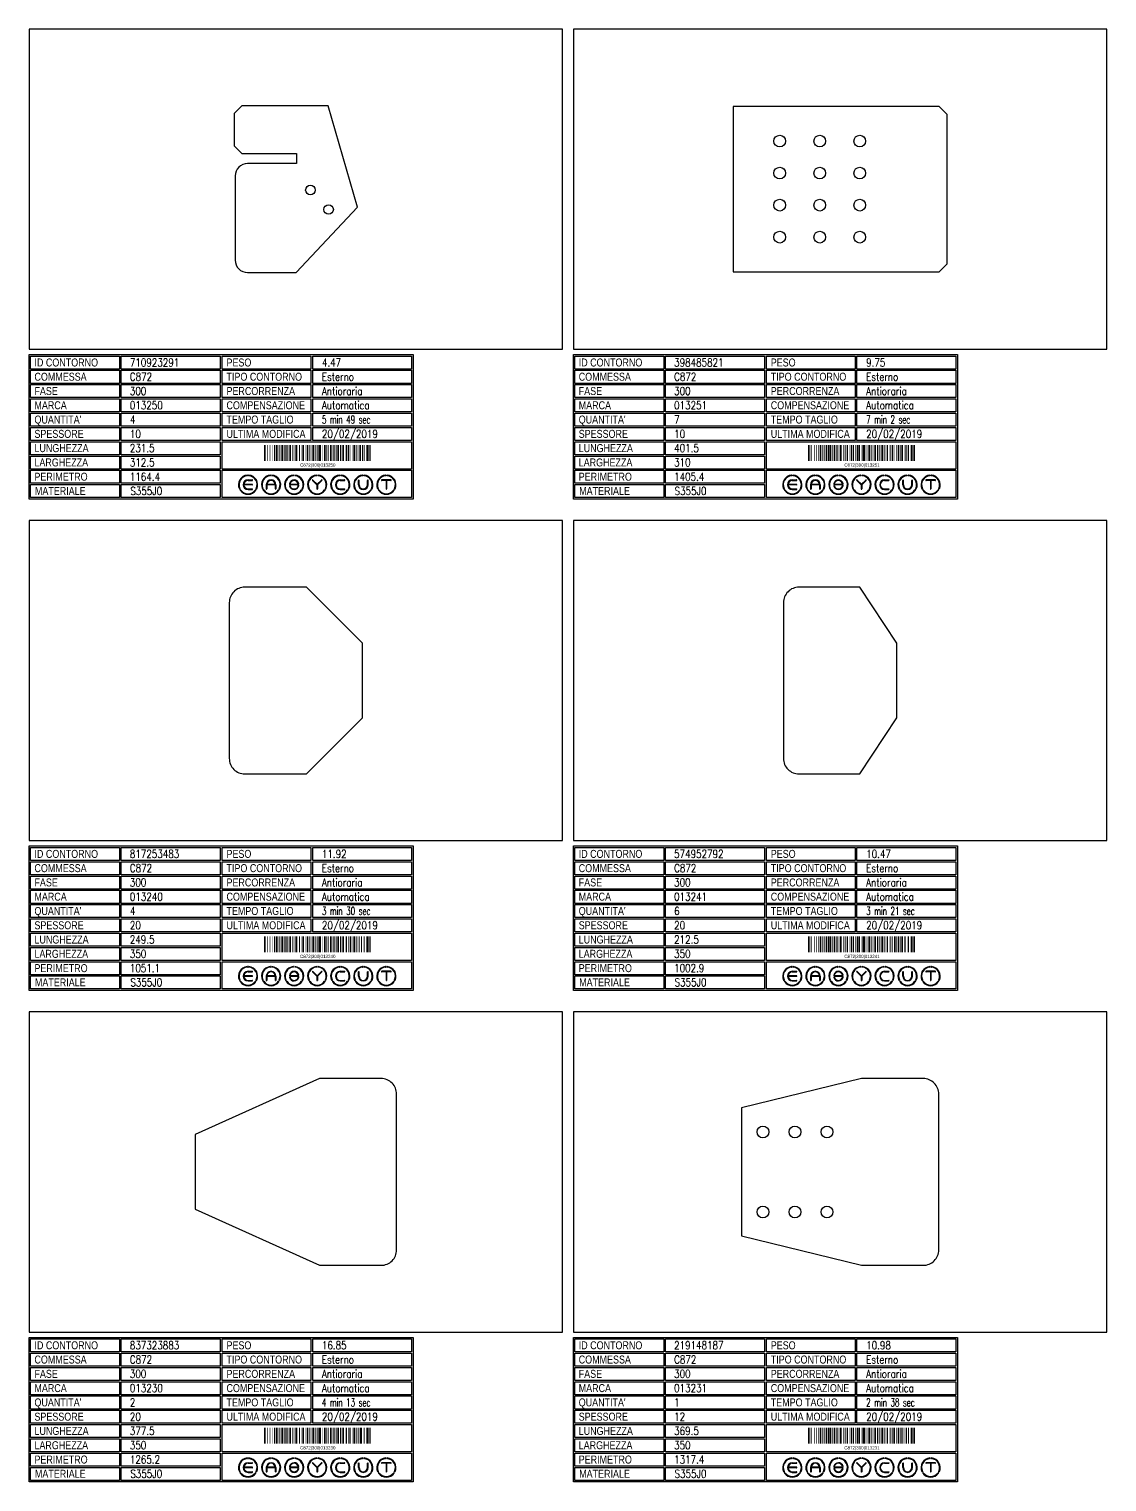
# Model space of a CAD drawing. Header units: millimetres. Extents: x 10000 to 55964, y 10000 to 31380.
# Drawn here: x 13060 to 15080, y 28657 to 31380 of the extents above; entities that cross this region are included whole.
import ezdxf
from ezdxf.enums import TextEntityAlignment as Align

# ---------------------------------------------------------------- set-up
doc = ezdxf.new("R2010")
doc.units = ezdxf.units.MM
doc.styles.add('EasyCutStyle', font='romans.shx', dxfattribs={"width": 0.8})
doc.styles.add('EasyCutStyle1', font='arial.ttf', dxfattribs={"width": 0.8})
doc.styles.get("Standard").update_dxf_attribs({"font": 'arial.ttf'})

# ---------------------------------------------------------------- blocks, each defined once
blk = doc.blocks.new('BlockShape01')
at = {"color": 253}
blk.add_lwpolyline([(0, 0), (720, 0), (720, -271), (0, -271)], close=True, dxfattribs=at)
at = {"color": 2}
for points in [[(3, -2.9), (169.3, -2.9), (169.3, -27.3), (3, -27.3)], [(3, -2.9), (169.3, -2.9), (169.3, -27.3), (3, -27.3)], [(361.9, -2.9), (528.3, -2.9), (528.3, -27.3), (361.9, -27.3)], [(3, -29.6), (169.3, -29.6), (169.3, -54), (3, -54)], [(361.9, -29.6), (528.3, -29.6), (528.3, -54), (361.9, -54)], [(3, -56.4), (169.3, -56.4), (169.3, -80.8), (3, -80.8)], [(361.9, -56.4), (528.3, -56.4), (528.3, -80.8), (361.9, -80.8)], [(3, -83.1), (169.3, -83.1), (169.3, -107.6), (3, -107.6)], [(361.9, -83.1), (528.3, -83.1), (528.3, -107.6), (361.9, -107.6)], [(3, -109.9), (169.3, -109.9), (169.3, -134.3), (3, -134.3)], [(361.9, -109.9), (528.3, -109.9), (528.3, -134.3), (361.9, -134.3)], [(3, -136.7), (169.3, -136.7), (169.3, -161.1), (3, -161.1)], [(361.9, -136.7), (528.3, -136.7), (528.3, -161.1), (361.9, -161.1)], [(3, -163.4), (169.3, -163.4), (169.3, -187.9), (3, -187.9)], [(3, -190.2), (169.3, -190.2), (169.3, -214.6), (3, -214.6)], [(3, -217), (169.3, -217), (169.3, -241.4), (3, -241.4)], [(3, -243.7), (169.3, -243.7), (169.3, -268.1), (3, -268.1)]]:
    blk.add_lwpolyline(points, close=True, dxfattribs=at)
at = {"color": 1}
for points in [[(172.7, -2.9), (358.1, -2.9), (358.1, -27.3), (172.7, -27.3)], [(531.6, -2.9), (717, -2.9), (717, -27.3), (531.6, -27.3)], [(172.7, -29.6), (358.1, -29.6), (358.1, -54), (172.7, -54)], [(531.6, -29.6), (717, -29.6), (717, -54), (531.6, -54)], [(172.7, -56.4), (358.1, -56.4), (358.1, -80.8), (172.7, -80.8)], [(531.6, -56.4), (717, -56.4), (717, -80.8), (531.6, -80.8)], [(172.7, -83.1), (358.1, -83.1), (358.1, -107.6), (172.7, -107.6)], [(531.6, -83.1), (717, -83.1), (717, -107.6), (531.6, -107.6)], [(172.7, -109.9), (358.1, -109.9), (358.1, -134.3), (172.7, -134.3)], [(531.6, -109.9), (717, -109.9), (717, -134.3), (531.6, -134.3)], [(172.7, -136.7), (358.1, -136.7), (358.1, -161.1), (172.7, -161.1)], [(531.6, -136.7), (717, -136.7), (717, -161.1), (531.6, -161.1)], [(172.7, -163.4), (358.1, -163.4), (358.1, -187.9), (172.7, -187.9)], [(172.7, -190.2), (358.1, -190.2), (358.1, -214.6), (172.7, -214.6)], [(361.9, -163.4), (717, -163.4), (717, -214.6), (361.9, -214.6)], [(172.7, -217), (358.1, -217), (358.1, -241.4), (172.7, -241.4)], [(361.9, -217), (717, -217), (717, -268.1), (361.9, -268.1)], [(172.7, -243.7), (358.1, -243.7), (358.1, -268.1), (172.7, -268.1)]]:
    blk.add_lwpolyline(points, close=True, dxfattribs=at)
at = {"color": 161, "style": 'EasyCutStyle1', "width": 0.8}
for s, p in [('ID CONTORNO', (10.1, -22.4)), ('PESO', (370, -22.4)), ('COMMESSA', (10.1, -49.1)), ('TIPO CONTORNO', (370, -49.1)), ('FASE', (10.1, -75.9)), ('PERCORRENZA', (370, -75.9)), ('MARCA', (10.1, -102.6)), ('COMPENSAZIONE', (370, -102.6)), ("QUANTITA'", (10.1, -129.4)), ('TEMPO TAGLIO', (370, -129.4)), ('SPESSORE', (10.1, -156.2)), ('ULTIMA MODIFICA', (370, -156.2)), ('LUNGHEZZA', (10.1, -182.9)), ('LARGHEZZA', (10.1, -209.7)), ('PERIMETRO', (10.1, -236.5)), ('MATERIALE', (11, -263.2))]:
    blk.add_text(s, height=15, dxfattribs=at).set_placement(p)
at = {"style": 'EasyCutStyle'}
for tag, p, width in [('IDSHAPE', (188.9, -22.4), 0.8), ('WEIGTHSHAPE', (548.8, -22.4), 0.8), ('ORDERSHAPE', (188.9, -49.1), 0.8), ('TYPESHAPE', (548.8, -49.1), 0.8), ('PHASESHAPE', (188.9, -75.9), 0.8), ('JOUSHAPE', (548.8, -75.9), 0.8), ('MKSHAPE', (188.9, -102.6), 0.8), ('COMPSHAPE', (548.8, -102.6), 0.8), ('QTASHAPE', (188.9, -129.4), 0.8), ('TIMECUTSHAPE', (548.8, -129.4), 0.65), ('TKSHAPE', (188.9, -156.2), 0.8), ('LASTMODIFYSHAPE', (548.8, -156.2), 0.8), ('LENGTHSHAPE', (188.9, -182.9), 0.8), ('HEIGHTSHAPE', (188.9, -209.7), 0.8), ('PERIMETERSHAPE', (188.9, -236.5), 0.8), ('MATSHAPE', (189.8, -263.2), 0.8)]:
    blk.add_attdef(tag, p, '', height=15, dxfattribs=dict(at, width=width))
blk = doc.blocks.new('Logo')
for color, points in [(140, [(-144.9, -7.2, -1), (-145.9, -7.6, -0.520567), (-131.2, 17.9, -1), (-131.1, 16.9, 0.520567)]), (256, [(-121.7, 0.5), (-137.5, 0.5, -0.394366), (-129.6, 7.9), (-121.7, 7.9, 1), (-121.7, 9), (-129.6, 9, 1), (-129.6, -9), (-121.7, -9, 1), (-121.7, -7.9), (-129.6, -7.9, -0.394366), (-137.5, -0.5), (-121.7, -0.5, 1)]), (140, [(-114.3, -7.2, 1), (-113.3, -7.6, 0.520567), (-128, 17.9, 0.916853), (-128.2, 16.9, 0.043377), (-128.1, 16.9, -0.520567)]), (140, [(-101.7, -7.2, -1), (-102.7, -7.6, -0.520567), (-88, 17.9, -1), (-87.9, 16.9, 0.520567)]), (140, [(-71.1, -7.2, 1), (-70.1, -7.6, 0.520567), (-84.8, 17.9, 1), (-84.9, 16.9, -0.520567)]), (140, [(-58.5, -7.2, -1), (-59.5, -7.6, -0.520567), (-44.8, 17.9, -1), (-44.7, 16.9, 0.520567)]), (256, [(-36.6, -0.5, -0.486114), (-35.5, -1.9, -0.776377), (-50.9, -2, 1), (-51.9, -2.3, 0.776377), (-34.5, -2.1, 0.486114), (-36.6, 0.5), (-49.8, 0.5, -0.486114), (-50.9, 1.9, -0.776377), (-35.5, 2, 1), (-34.5, 2.3, 0.776377), (-51.9, 2.1, 0.486114), (-49.8, -0.5)]), (140, [(-27.9, -7.2, 1), (-26.9, -7.6, 0.520567), (-41.6, 17.9, 1), (-41.7, 16.9, -0.520567)]), (140, [(-15.3, -7.2, -1), (-16.3, -7.6, -0.520567), (-1.6, 17.9, -1), (-1.5, 16.9, 0.520567)]), (256, [(0, 0.8), (-8.1, 8.8, 1), (-8.8, 8.1), (-0.5, -0.2), (-0.5, -7.9, 1), (0.5, -7.9), (0.5, -0.2), (8.8, 8.1, 1), (8.1, 8.8)]), (140, [(15.3, -7.2, 1), (16.3, -7.6, 0.520567), (1.6, 17.9, 1), (1.5, 16.9, -0.520567)]), (140, [(27.9, -7.2, -1), (26.9, -7.6, -0.520567), (41.6, 17.9, -1), (41.7, 16.9, 0.520567)]), (256, [(43.2, -9), (51.1, -9, 1), (51.1, -7.9), (43.2, -7.9, -1), (43.2, 7.9), (51.1, 7.9, 1), (51.1, 9), (43.2, 9, 1)]), (140, [(58.5, -7.2, 1), (59.5, -7.6, 0.520567), (44.8, 17.9, 1), (44.7, 16.9, -0.520567)]), (140, [(71.1, -7.2, -1), (70.1, -7.6, -0.520567), (84.8, 17.9, -1), (84.9, 16.9, 0.520567)]), (256, [(78.5, 0), (78.5, 7.9, 1), (77.4, 7.9), (77.4, 0, 1), (95.4, 0), (95.4, 7.9, 1), (94.3, 7.9), (94.3, 0, -1)]), (140, [(101.7, -7.2, 1), (102.7, -7.6, 0.520567), (88, 17.9, 1), (87.9, 16.9, -0.520567)]), (140, [(114.3, -7.2, -1), (113.3, -7.6, -0.520567), (128, 17.9, -1), (128.1, 16.9, 0.520567)]), (256, [(121.1, 9, 1), (121.1, 7.9), (129.1, 7.9), (129.1, -7.9, 1), (130.1, -7.9), (130.1, 7.9), (138.1, 7.9, 1), (138.1, 9)]), (140, [(144.9, -7.2, 1), (145.9, -7.6, 0.520567), (131.2, 17.9, 1), (131.1, 16.9, -0.520567)]), (140, [(-114.9, -10.3, 1), (-115.7, -9.7, -0.520567), (-143.5, -9.7, 1), (-144.3, -10.3, 0.520567)]), (140, [(-71.7, -10.3, 1), (-72.5, -9.7, -0.520567), (-100.3, -9.7, 1), (-101.1, -10.3, 0.520567)]), (140, [(-28.5, -10.3, 1), (-29.3, -9.7, -0.520567), (-57.1, -9.7, 1), (-57.9, -10.3, 0.520567)]), (140, [(14.7, -10.3, 1), (13.9, -9.7, -0.520567), (-13.9, -9.7, 1), (-14.7, -10.3, 0.520567)]), (140, [(57.9, -10.3, 1), (57.1, -9.7, -0.520567), (29.3, -9.7, 1), (28.5, -10.3, 0.520567)]), (140, [(101.1, -10.3, 1), (100.3, -9.7, -0.520567), (72.5, -9.7, 1), (71.7, -10.3, 0.520567)]), (140, [(144.3, -10.3, 1), (143.5, -9.7, -0.520567), (115.7, -9.7, 1), (114.9, -10.3, 0.520567)])]:
    blk.add_hatch(color=color).paths.add_polyline_path(points)
h = blk.add_hatch(color=256)
h.paths.add_polyline_path([(-78.5, -0.5), (-78.5, -7.9, 1), (-77.4, -7.9), (-77.4, 0, 1), (-95.4, 0), (-95.4, -7.9, 1), (-94.3, -7.9), (-94.3, -0.5)])
h.paths.add_polyline_path([(-94.3, 0.5, -0.933992), (-78.5, 0.5)], flags=16)
for p, q in [((-121.7, 0.5), (-137.5, 0.5)), ((-129.6, 9), (-121.7, 9)), ((-129.6, 7.9), (-121.7, 7.9)), ((-95.4, 0), (-95.4, -7.9)), ((-78.5, 0.5), (-94.3, 0.5)), ((-77.4, 0), (-77.4, -7.9)), ((-36.6, 0.5), (-49.8, 0.5)), ((-0.5, -0.2), (-8.8, 8.1)), ((0, 0.8), (-8.1, 8.8)), ((0, 0.8), (8.1, 8.8)), ((0.5, -0.2), (8.8, 8.1)), ((43.2, 9), (51.1, 9)), ((43.2, 7.9), (51.1, 7.9)), ((77.4, 0), (77.4, 7.9)), ((78.5, 0), (78.5, 7.9)), ((94.3, 0), (94.3, 7.9)), ((95.4, 0), (95.4, 7.9)), ((138.1, 9), (121.1, 9)), ((129.1, 7.9), (121.1, 7.9)), ((129.1, 7.9), (129.1, -7.9)), ((130.1, 7.9), (130.1, -7.9)), ((138.1, 7.9), (130.1, 7.9)), ((-121.7, -0.5), (-137.5, -0.5)), ((-129.6, -7.9), (-121.7, -7.9)), ((-129.6, -9), (-121.7, -9)), ((-94.3, -0.5), (-94.3, -7.9)), ((-78.5, -0.5), (-94.3, -0.5)), ((-78.5, -0.5), (-78.5, -7.9)), ((-36.6, -0.5), (-49.8, -0.5)), ((-0.5, -0.2), (-0.5, -7.9)), ((0.5, -0.2), (0.5, -7.9)), ((43.2, -7.9), (51.1, -7.9)), ((43.2, -9), (51.1, -9))]:
    blk.add_line(p, q)
at = {"color": 140}
for centre, radius, start, end in [((-129.6, 0), 18, 95, 205), ((-129.6, 0), 16.9, 95, 205), ((-131.1, 17.4), 0.54, 275, 95), ((-128.1, 17.4), 0.54, 85, 265), ((-129.6, 0), 16.9, 335, 85), ((-129.6, 0), 18, 335, 85), ((-86.4, 0), 18, 95, 205), ((-86.4, 0), 16.9, 95, 205), ((-87.9, 17.4), 0.54, 275, 95), ((-84.9, 17.4), 0.54, 85, 265), ((-86.4, 0), 16.9, 335, 85), ((-86.4, 0), 18, 335, 85), ((-43.2, 0), 18, 95, 205), ((-43.2, 0), 16.9, 95, 205), ((-44.7, 17.4), 0.54, 275, 95), ((-41.7, 17.4), 0.54, 85, 265), ((-43.2, 0), 16.9, 335, 85), ((-43.2, 0), 18, 335, 85), ((0, 0), 18, 95, 205), ((0, 0), 16.9, 95, 205), ((-1.5, 17.4), 0.54, 275, 95), ((1.5, 17.4), 0.54, 85, 265), ((0, 0), 16.9, 335, 85), ((0, 0), 18, 335, 85), ((43.2, 0), 18, 95, 205), ((43.2, 0), 16.9, 95, 205), ((41.7, 17.4), 0.54, 275, 95), ((44.7, 17.4), 0.54, 85, 265), ((43.2, 0), 16.9, 335, 85), ((43.2, 0), 18, 335, 85), ((86.4, 0), 18, 95, 205), ((86.4, 0), 16.9, 95, 205), ((84.9, 17.4), 0.54, 275, 95), ((87.9, 17.4), 0.54, 85, 265), ((86.4, 0), 16.9, 335, 85), ((86.4, 0), 18, 335, 85), ((129.6, 0), 18, 95, 205), ((129.6, 0), 16.9, 95, 205), ((128.1, 17.4), 0.54, 275, 95), ((131.1, 17.4), 0.54, 85, 265), ((129.6, 0), 16.9, 335, 85), ((129.6, 0), 18, 335, 85), ((-145.4, -7.4), 0.54, 205, 25), ((-143.9, -10), 0.54, 35, 215), ((-129.6, 0), 18, 215, 325), ((-129.6, 0), 16.9, 215, 325), ((-115.3, -10), 0.54, 325, 145), ((-113.8, -7.4), 0.54, 155, 335), ((-102.2, -7.4), 0.54, 205, 25), ((-100.7, -10), 0.54, 35, 215), ((-86.4, 0), 18, 215, 325), ((-86.4, 0), 16.9, 215, 325), ((-72.1, -10), 0.54, 325, 145), ((-70.6, -7.4), 0.54, 155, 335), ((-59, -7.4), 0.54, 205, 25), ((-57.5, -10), 0.54, 35, 215), ((-43.2, 0), 18, 215, 325), ((-43.2, 0), 16.9, 215, 325), ((-28.9, -10), 0.54, 325, 145), ((-27.4, -7.4), 0.54, 155, 335), ((-15.8, -7.4), 0.54, 205, 25), ((-14.3, -10), 0.54, 35, 215), ((0, 0), 18, 215, 325), ((0, 0), 16.9, 215, 325), ((14.3, -10), 0.54, 325, 145), ((15.8, -7.4), 0.54, 155, 335), ((27.4, -7.4), 0.54, 205, 25), ((28.9, -10), 0.54, 35, 215), ((43.2, 0), 18, 215, 325), ((43.2, 0), 16.9, 215, 325), ((57.5, -10), 0.54, 325, 145), ((59, -7.4), 0.54, 155, 335), ((70.6, -7.4), 0.54, 205, 25), ((72.1, -10), 0.54, 35, 215), ((86.4, 0), 18, 215, 325), ((86.4, 0), 16.9, 215, 325), ((100.7, -10), 0.54, 325, 145), ((102.2, -7.4), 0.54, 155, 335), ((113.8, -7.4), 0.54, 205, 25), ((115.3, -10), 0.54, 35, 215), ((129.6, 0), 18, 215, 325), ((129.6, 0), 16.9, 215, 325), ((143.9, -10), 0.54, 325, 145), ((145.4, -7.4), 0.54, 155, 335)]:
    blk.add_arc(centre, radius, start, end, dxfattribs=at)
for centre, radius, start, end in [((-129.6, 0), 9, 90, 270), ((-129.6, 0), 7.92, 90, 176.0904), ((-121.7, 8.5), 0.54, 270, 90), ((-121.7, 0), 0.54, 270, 90), ((-86.4, 0), 9, 0, 180), ((-86.4, 0), 7.92, 3.9096, 176.0904), ((-49.8, 1.6), 2.16, 166.2998, 270), ((-43.2, 0), 9, 15, 166.2998), ((-43.2, 0), 7.92, 15, 166.2998), ((-49.8, 1.6), 1.08, 166.2998, 270), ((-36.6, -1.6), 2.16, 346.2998, 90), ((-35, 2.2), 0.54, 195, 15), ((-8.5, 8.5), 0.54, 45, 225), ((8.5, 8.5), 0.54, 315, 135), ((43.2, 0), 9, 90, 270), ((43.2, 0), 7.92, 90, 270), ((51.1, 8.5), 0.54, 270, 90), ((77.9, 7.9), 0.54, 0, 180), ((86.4, 0), 9, 180, 0), ((86.4, 0), 7.92, 180, 0), ((94.9, 7.9), 0.54, 0, 180), ((121.1, 8.5), 0.54, 90, 270), ((138.1, 8.5), 0.54, 270, 90), ((-129.6, 0), 7.92, 183.9096, 270), ((-121.7, -8.5), 0.54, 270, 90), ((-94.9, -7.9), 0.54, 180, 0), ((-77.9, -7.9), 0.54, 180, 0), ((-51.4, -2.2), 0.54, 15, 195), ((-43.2, 0), 9, 195, 346.2998), ((-43.2, 0), 7.92, 195, 346.2998), ((-36.6, -1.6), 1.08, 346.2998, 90), ((0, -7.9), 0.54, 180, 0), ((51.1, -8.5), 0.54, 270, 90), ((129.6, -7.9), 0.54, 180, 0)]:
    blk.add_arc(centre, radius, start, end)
blk = doc.blocks.new('837323883_128', base_point=(228.75, -345))
at = {"linetype": 'Continuous'}
for points, const_width in [([(229.75, -345), (229.75, -315)], 2), ([(232.25, -345), (232.25, -315)], 1), ([(235.25, -345), (235.25, -315)], 1), ([(240.25, -345), (240.25, -315)], 1), ([(244.25, -345), (244.25, -315)], 1), ([(248.75, -345), (248.75, -315)], 2), ([(252.25, -345), (252.25, -315)], 3), ([(255.25, -345), (255.25, -315)], 1), ([(258.75, -345), (258.75, -315)], 2), ([(263.25, -345), (263.25, -315)], 3), ([(266.75, -345), (266.75, -315)], 2), ([(270.25, -345), (270.25, -315)], 3), ([(273.75, -345), (273.75, -315)], 2), ([(278.25, -345), (278.25, -315)], 3), ([(282.25, -345), (282.25, -315)], 1), ([(284.25, -345), (284.25, -315)], 1), ([(286.25, -345), (286.25, -315)], 1), ([(289.75, -345), (289.75, -315)], 4), ([(295.75, -345), (295.75, -315)], 2), ([(299.25, -345), (299.25, -315)], 1), ([(302.25, -345), (302.25, -315)], 3), ([(306.25, -345), (306.25, -315)], 1), ([(310.25, -345), (310.25, -315)], 3), ([(313.75, -345), (313.75, -315)], 2), ([(317.25, -345), (317.25, -315)], 1), ([(321.25, -345), (321.25, -315)], 3), ([(324.75, -345), (324.75, -315)], 2), ([(328.25, -345), (328.25, -315)], 1), ([(330.25, -345), (330.25, -315)], 1), ([(333.75, -345), (333.75, -315)], 4), ([(339.25, -345), (339.25, -315)], 1), ([(343.25, -345), (343.25, -315)], 3), ([(346.75, -345), (346.75, -315)], 2), ([(350.25, -345), (350.25, -315)], 1), ([(354.25, -345), (354.25, -315)], 3), ([(358.75, -345), (358.75, -315)], 2), ([(361.75, -345), (361.75, -315)], 2), ([(365.25, -345), (365.25, -315)], 1), ([(368.25, -345), (368.25, -315)], 3), ([(372.75, -345), (372.75, -315)], 2), ([(377.25, -345), (377.25, -315)], 3), ([(381.25, -345), (381.25, -315)], 1), ([(383.75, -345), (383.75, -315)], 2), ([(387.25, -345), (387.25, -315)], 1), ([(390.25, -345), (390.25, -315)], 3), ([(394.25, -345), (394.25, -315)], 1), ([(398.25, -345), (398.25, -315)], 3), ([(401.75, -345), (401.75, -315)], 2), ([(405.25, -345), (405.25, -315)], 1), ([(407.25, -345), (407.25, -315)], 1), ([(410.75, -345), (410.75, -315)], 4), ([(416.75, -345), (416.75, -315)], 2), ([(422.25, -345), (422.25, -315)], 3), ([(425.25, -345), (425.25, -315)], 1), ([(427.75, -345), (427.75, -315)], 2)]:
    blk.add_lwpolyline(points, dxfattribs=dict(at, const_width=const_width))
blk.add_text('C872|300|013230', height=6).set_placement((329.75, -355.5), align=Align.CENTER)
blk = doc.blocks.new('219148187_128', base_point=(224.75, -345))
at = {"linetype": 'Continuous'}
for points, const_width in [([(225.75, -345), (225.75, -315)], 2), ([(228.25, -345), (228.25, -315)], 1), ([(231.25, -345), (231.25, -315)], 1), ([(236.25, -345), (236.25, -315)], 1), ([(240.25, -345), (240.25, -315)], 1), ([(244.75, -345), (244.75, -315)], 2), ([(248.25, -345), (248.25, -315)], 3), ([(251.25, -345), (251.25, -315)], 1), ([(254.75, -345), (254.75, -315)], 2), ([(259.25, -345), (259.25, -315)], 3), ([(262.75, -345), (262.75, -315)], 2), ([(266.25, -345), (266.25, -315)], 3), ([(269.75, -345), (269.75, -315)], 2), ([(274.25, -345), (274.25, -315)], 3), ([(278.25, -345), (278.25, -315)], 1), ([(280.25, -345), (280.25, -315)], 1), ([(282.25, -345), (282.25, -315)], 1), ([(285.75, -345), (285.75, -315)], 4), ([(291.75, -345), (291.75, -315)], 2), ([(295.25, -345), (295.25, -315)], 1), ([(298.25, -345), (298.25, -315)], 3), ([(302.25, -345), (302.25, -315)], 1), ([(306.25, -345), (306.25, -315)], 3), ([(309.75, -345), (309.75, -315)], 2), ([(313.25, -345), (313.25, -315)], 1), ([(317.25, -345), (317.25, -315)], 3), ([(320.75, -345), (320.75, -315)], 2), ([(324.25, -345), (324.25, -315)], 1), ([(326.25, -345), (326.25, -315)], 1), ([(329.75, -345), (329.75, -315)], 4), ([(335.25, -345), (335.25, -315)], 1), ([(339.25, -345), (339.25, -315)], 3), ([(342.75, -345), (342.75, -315)], 2), ([(346.25, -345), (346.25, -315)], 1), ([(350.25, -345), (350.25, -315)], 3), ([(354.75, -345), (354.75, -315)], 2), ([(357.75, -345), (357.75, -315)], 2), ([(361.25, -345), (361.25, -315)], 1), ([(364.25, -345), (364.25, -315)], 3), ([(368.75, -345), (368.75, -315)], 2), ([(373.25, -345), (373.25, -315)], 3), ([(377.25, -345), (377.25, -315)], 1), ([(379.75, -345), (379.75, -315)], 2), ([(383.25, -345), (383.25, -315)], 1), ([(386.25, -345), (386.25, -315)], 3), ([(390.25, -345), (390.25, -315)], 1), ([(394.25, -345), (394.25, -315)], 3), ([(398.75, -345), (398.75, -315)], 2), ([(401.25, -345), (401.25, -315)], 1), ([(404.25, -345), (404.25, -315)], 1), ([(408.75, -345), (408.75, -315)], 2), ([(412.75, -345), (412.75, -315)], 2), ([(418.25, -345), (418.25, -315)], 3), ([(421.25, -345), (421.25, -315)], 1), ([(423.75, -345), (423.75, -315)], 2)]:
    blk.add_lwpolyline(points, dxfattribs=dict(at, const_width=const_width))
blk.add_text('C872|300|013231', height=6).set_placement((325.75, -355.5), align=Align.CENTER)
blk = doc.blocks.new('817253483_128', base_point=(164.75, -345))
at = {"linetype": 'Continuous'}
for points, const_width in [([(165.75, -345), (165.75, -315)], 2), ([(168.25, -345), (168.25, -315)], 1), ([(171.25, -345), (171.25, -315)], 1), ([(176.25, -345), (176.25, -315)], 1), ([(180.25, -345), (180.25, -315)], 1), ([(184.75, -345), (184.75, -315)], 2), ([(188.25, -345), (188.25, -315)], 3), ([(191.25, -345), (191.25, -315)], 1), ([(194.75, -345), (194.75, -315)], 2), ([(199.25, -345), (199.25, -315)], 3), ([(202.75, -345), (202.75, -315)], 2), ([(206.25, -345), (206.25, -315)], 3), ([(209.75, -345), (209.75, -315)], 2), ([(214.25, -345), (214.25, -315)], 3), ([(218.25, -345), (218.25, -315)], 1), ([(220.25, -345), (220.25, -315)], 1), ([(222.25, -345), (222.25, -315)], 1), ([(225.75, -345), (225.75, -315)], 4), ([(231.75, -345), (231.75, -315)], 2), ([(235.25, -345), (235.25, -315)], 1), ([(238.25, -345), (238.25, -315)], 3), ([(242.25, -345), (242.25, -315)], 1), ([(246.25, -345), (246.25, -315)], 3), ([(249.75, -345), (249.75, -315)], 2), ([(253.25, -345), (253.25, -315)], 1), ([(257.25, -345), (257.25, -315)], 3), ([(260.75, -345), (260.75, -315)], 2), ([(264.25, -345), (264.25, -315)], 1), ([(266.25, -345), (266.25, -315)], 1), ([(269.75, -345), (269.75, -315)], 4), ([(275.25, -345), (275.25, -315)], 1), ([(279.25, -345), (279.25, -315)], 3), ([(282.75, -345), (282.75, -315)], 2), ([(286.25, -345), (286.25, -315)], 1), ([(290.25, -345), (290.25, -315)], 3), ([(294.75, -345), (294.75, -315)], 2), ([(297.75, -345), (297.75, -315)], 2), ([(301.25, -345), (301.25, -315)], 1), ([(304.25, -345), (304.25, -315)], 3), ([(308.75, -345), (308.75, -315)], 2), ([(313.25, -345), (313.25, -315)], 3), ([(317.25, -345), (317.25, -315)], 1), ([(319.75, -345), (319.75, -315)], 2), ([(323.25, -345), (323.25, -315)], 1), ([(327.25, -345), (327.25, -315)], 3), ([(330.25, -345), (330.25, -315)], 1), ([(334.25, -345), (334.25, -315)], 3), ([(337.75, -345), (337.75, -315)], 2), ([(341.25, -345), (341.25, -315)], 1), ([(344.25, -345), (344.25, -315)], 1), ([(347.75, -345), (347.75, -315)], 2), ([(352.75, -345), (352.75, -315)], 2), ([(358.25, -345), (358.25, -315)], 3), ([(361.25, -345), (361.25, -315)], 1), ([(363.75, -345), (363.75, -315)], 2)]:
    blk.add_lwpolyline(points, dxfattribs=dict(at, const_width=const_width))
blk.add_text('C872|300|013240', height=6).set_placement((265.75, -355.5), align=Align.CENTER)
blk = doc.blocks.new('574952792_128', base_point=(146.25, -345))
at = {"linetype": 'Continuous'}
for points, const_width in [([(147.25, -345), (147.25, -315)], 2), ([(149.75, -345), (149.75, -315)], 1), ([(152.75, -345), (152.75, -315)], 1), ([(157.75, -345), (157.75, -315)], 1), ([(161.75, -345), (161.75, -315)], 1), ([(166.25, -345), (166.25, -315)], 2), ([(169.75, -345), (169.75, -315)], 3), ([(172.75, -345), (172.75, -315)], 1), ([(176.25, -345), (176.25, -315)], 2), ([(180.75, -345), (180.75, -315)], 3), ([(184.25, -345), (184.25, -315)], 2), ([(187.75, -345), (187.75, -315)], 3), ([(191.25, -345), (191.25, -315)], 2), ([(195.75, -345), (195.75, -315)], 3), ([(199.75, -345), (199.75, -315)], 1), ([(201.75, -345), (201.75, -315)], 1), ([(203.75, -345), (203.75, -315)], 1), ([(207.25, -345), (207.25, -315)], 4), ([(213.25, -345), (213.25, -315)], 2), ([(216.75, -345), (216.75, -315)], 1), ([(219.75, -345), (219.75, -315)], 3), ([(223.75, -345), (223.75, -315)], 1), ([(227.75, -345), (227.75, -315)], 3), ([(231.25, -345), (231.25, -315)], 2), ([(234.75, -345), (234.75, -315)], 1), ([(238.75, -345), (238.75, -315)], 3), ([(242.25, -345), (242.25, -315)], 2), ([(245.75, -345), (245.75, -315)], 1), ([(247.75, -345), (247.75, -315)], 1), ([(251.25, -345), (251.25, -315)], 4), ([(256.75, -345), (256.75, -315)], 1), ([(260.75, -345), (260.75, -315)], 3), ([(264.25, -345), (264.25, -315)], 2), ([(267.75, -345), (267.75, -315)], 1), ([(271.75, -345), (271.75, -315)], 3), ([(276.25, -345), (276.25, -315)], 2), ([(279.25, -345), (279.25, -315)], 2), ([(282.75, -345), (282.75, -315)], 1), ([(285.75, -345), (285.75, -315)], 3), ([(290.25, -345), (290.25, -315)], 2), ([(294.75, -345), (294.75, -315)], 3), ([(298.75, -345), (298.75, -315)], 1), ([(301.25, -345), (301.25, -315)], 2), ([(304.75, -345), (304.75, -315)], 1), ([(308.75, -345), (308.75, -315)], 3), ([(311.75, -345), (311.75, -315)], 1), ([(315.75, -345), (315.75, -315)], 3), ([(320.25, -345), (320.25, -315)], 2), ([(323.25, -345), (323.25, -315)], 2), ([(327.75, -345), (327.75, -315)], 3), ([(331.75, -345), (331.75, -315)], 1), ([(334.25, -345), (334.25, -315)], 2), ([(339.75, -345), (339.75, -315)], 3), ([(342.75, -345), (342.75, -315)], 1), ([(345.25, -345), (345.25, -315)], 2)]:
    blk.add_lwpolyline(points, dxfattribs=dict(at, const_width=const_width))
blk.add_text('C872|300|013241', height=6).set_placement((247.25, -355.5), align=Align.CENTER)
blk = doc.blocks.new('710923291_128', base_point=(155.75, -363.75))
at = {"linetype": 'Continuous'}
for points, const_width in [([(156.75, -363.75), (156.75, -333.75)], 2), ([(159.25, -363.75), (159.25, -333.75)], 1), ([(162.25, -363.75), (162.25, -333.75)], 1), ([(167.25, -363.75), (167.25, -333.75)], 1), ([(171.25, -363.75), (171.25, -333.75)], 1), ([(175.75, -363.75), (175.75, -333.75)], 2), ([(179.25, -363.75), (179.25, -333.75)], 3), ([(182.25, -363.75), (182.25, -333.75)], 1), ([(185.75, -363.75), (185.75, -333.75)], 2), ([(190.25, -363.75), (190.25, -333.75)], 3), ([(193.75, -363.75), (193.75, -333.75)], 2), ([(197.25, -363.75), (197.25, -333.75)], 3), ([(200.75, -363.75), (200.75, -333.75)], 2), ([(205.25, -363.75), (205.25, -333.75)], 3), ([(209.25, -363.75), (209.25, -333.75)], 1), ([(211.25, -363.75), (211.25, -333.75)], 1), ([(213.25, -363.75), (213.25, -333.75)], 1), ([(216.75, -363.75), (216.75, -333.75)], 4), ([(222.75, -363.75), (222.75, -333.75)], 2), ([(226.25, -363.75), (226.25, -333.75)], 1), ([(229.25, -363.75), (229.25, -333.75)], 3), ([(233.25, -363.75), (233.25, -333.75)], 1), ([(237.25, -363.75), (237.25, -333.75)], 3), ([(240.75, -363.75), (240.75, -333.75)], 2), ([(244.25, -363.75), (244.25, -333.75)], 1), ([(248.25, -363.75), (248.25, -333.75)], 3), ([(251.75, -363.75), (251.75, -333.75)], 2), ([(255.25, -363.75), (255.25, -333.75)], 1), ([(257.25, -363.75), (257.25, -333.75)], 1), ([(260.75, -363.75), (260.75, -333.75)], 4), ([(266.25, -363.75), (266.25, -333.75)], 1), ([(270.25, -363.75), (270.25, -333.75)], 3), ([(273.75, -363.75), (273.75, -333.75)], 2), ([(277.25, -363.75), (277.25, -333.75)], 1), ([(281.25, -363.75), (281.25, -333.75)], 3), ([(285.75, -363.75), (285.75, -333.75)], 2), ([(288.75, -363.75), (288.75, -333.75)], 2), ([(292.25, -363.75), (292.25, -333.75)], 1), ([(295.25, -363.75), (295.25, -333.75)], 3), ([(299.75, -363.75), (299.75, -333.75)], 2), ([(304.25, -363.75), (304.25, -333.75)], 3), ([(308.25, -363.75), (308.25, -333.75)], 1), ([(310.75, -363.75), (310.75, -333.75)], 2), ([(314.25, -363.75), (314.25, -333.75)], 3), ([(318.25, -363.75), (318.25, -333.75)], 1), ([(321.25, -363.75), (321.25, -333.75)], 1), ([(325.25, -363.75), (325.25, -333.75)], 3), ([(328.75, -363.75), (328.75, -333.75)], 2), ([(332.25, -363.75), (332.25, -333.75)], 1), ([(336.25, -363.75), (336.25, -333.75)], 3), ([(340.75, -363.75), (340.75, -333.75)], 2), ([(343.75, -363.75), (343.75, -333.75)], 2), ([(349.25, -363.75), (349.25, -333.75)], 3), ([(352.25, -363.75), (352.25, -333.75)], 1), ([(354.75, -363.75), (354.75, -333.75)], 2)]:
    blk.add_lwpolyline(points, dxfattribs=dict(at, const_width=const_width))
blk.add_text('C872|300|013250', height=6).set_placement((256.75, -374.25), align=Align.CENTER)
blk = doc.blocks.new('398485821_128', base_point=(240.75, -365))
at = {"linetype": 'Continuous'}
for points, const_width in [([(241.75, -365), (241.75, -335)], 2), ([(244.25, -365), (244.25, -335)], 1), ([(247.25, -365), (247.25, -335)], 1), ([(252.25, -365), (252.25, -335)], 1), ([(256.25, -365), (256.25, -335)], 1), ([(260.75, -365), (260.75, -335)], 2), ([(264.25, -365), (264.25, -335)], 3), ([(267.25, -365), (267.25, -335)], 1), ([(270.75, -365), (270.75, -335)], 2), ([(275.25, -365), (275.25, -335)], 3), ([(278.75, -365), (278.75, -335)], 2), ([(282.25, -365), (282.25, -335)], 3), ([(285.75, -365), (285.75, -335)], 2), ([(290.25, -365), (290.25, -335)], 3), ([(294.25, -365), (294.25, -335)], 1), ([(296.25, -365), (296.25, -335)], 1), ([(298.25, -365), (298.25, -335)], 1), ([(301.75, -365), (301.75, -335)], 4), ([(307.75, -365), (307.75, -335)], 2), ([(311.25, -365), (311.25, -335)], 1), ([(314.25, -365), (314.25, -335)], 3), ([(318.25, -365), (318.25, -335)], 1), ([(322.25, -365), (322.25, -335)], 3), ([(325.75, -365), (325.75, -335)], 2), ([(329.25, -365), (329.25, -335)], 1), ([(333.25, -365), (333.25, -335)], 3), ([(336.75, -365), (336.75, -335)], 2), ([(340.25, -365), (340.25, -335)], 1), ([(342.25, -365), (342.25, -335)], 1), ([(345.75, -365), (345.75, -335)], 4), ([(351.25, -365), (351.25, -335)], 1), ([(355.25, -365), (355.25, -335)], 3), ([(358.75, -365), (358.75, -335)], 2), ([(362.25, -365), (362.25, -335)], 1), ([(366.25, -365), (366.25, -335)], 3), ([(370.75, -365), (370.75, -335)], 2), ([(373.75, -365), (373.75, -335)], 2), ([(377.25, -365), (377.25, -335)], 1), ([(380.25, -365), (380.25, -335)], 3), ([(384.75, -365), (384.75, -335)], 2), ([(389.25, -365), (389.25, -335)], 3), ([(393.25, -365), (393.25, -335)], 1), ([(395.75, -365), (395.75, -335)], 2), ([(399.25, -365), (399.25, -335)], 3), ([(403.25, -365), (403.25, -335)], 1), ([(406.25, -365), (406.25, -335)], 1), ([(410.25, -365), (410.25, -335)], 3), ([(414.75, -365), (414.75, -335)], 2), ([(417.75, -365), (417.75, -335)], 2), ([(422.75, -365), (422.75, -335)], 2), ([(425.75, -365), (425.75, -335)], 2), ([(428.75, -365), (428.75, -335)], 2), ([(434.25, -365), (434.25, -335)], 3), ([(437.25, -365), (437.25, -335)], 1), ([(439.75, -365), (439.75, -335)], 2)]:
    blk.add_lwpolyline(points, dxfattribs=dict(at, const_width=const_width))
blk.add_text('C872|300|013251', height=6).set_placement((341.75, -375.5), align=Align.CENTER)

msp = doc.modelspace()

# ---------------------------------------------------------------- linework, layer by layer
for p, q in [((14060, 31380), (13060, 31380)), ((13060, 31380), (13060, 30780)), ((14060, 30780), (14060, 31380)), ((15080, 31380), (14080, 31380)), ((14080, 31380), (14080, 30780)), ((15080, 30780), (15080, 31380)), ((13060, 30780), (14060, 30780)), ((14080, 30780), (15080, 30780)), ((14060, 30459), (13060, 30459)), ((13060, 30459), (13060, 29859)), ((14060, 29859), (14060, 30459)), ((15080, 30459), (14080, 30459)), ((14080, 30459), (14080, 29859)), ((15080, 29859), (15080, 30459)), ((13060, 29859), (14060, 29859)), ((14080, 29859), (15080, 29859)), ((14060, 29538), (13060, 29538)), ((13060, 29538), (13060, 28938)), ((14060, 28938), (14060, 29538)), ((15080, 29538), (14080, 29538)), ((14080, 29538), (14080, 28938)), ((15080, 28938), (15080, 29538)), ((13060, 28938), (14060, 28938)), ((14080, 28938), (15080, 28938))]:
    msp.add_line(p, q)
at = {"color": 2}
for points in [[(13560.3, 30923.8), (13675.8, 31046.3), (13620.8, 31236.3), (13458.8, 31236.3), (13444.3, 31221.8), (13444.3, 31161.3), (13458.8, 31146.8), (13561.3, 31146.8), (13561.3, 31127.8), (13469.3, 31127.8, 0.414214), (13446.3, 31104.8), (13446.3, 30946.8, 0.414214), (13469.3, 30923.8)], [(13579.8, 29984), (13684.8, 30089), (13684.8, 30229), (13579.8, 30334), (13464.3, 30334, 0.414214), (13435.3, 30305), (13435.3, 30013, 0.414214), (13464.3, 29984)], [(14616.8, 29984), (14686.3, 30089), (14686.3, 30229), (14616.8, 30334), (14502.8, 30334, 0.414214), (14473.8, 30305), (14473.8, 30013, 0.414214), (14502.8, 29984)], [(13604.3, 29063), (13719.8, 29063, 0.414214), (13748.8, 29092), (13748.8, 29384, 0.414214), (13719.8, 29413), (13604.3, 29413), (13371.3, 29308), (13371.3, 29168)], [(14620.3, 29063), (14735.8, 29063, 0.414214), (14764.8, 29092), (14764.8, 29384, 0.414214), (14735.8, 29413), (14620.3, 29413), (14395.3, 29358), (14395.3, 29118)]]:
    msp.add_lwpolyline(points, format="xyb", close=True, dxfattribs=at)
msp.add_lwpolyline([(14379.3, 30925), (14765.8, 30925), (14780.8, 30940), (14780.8, 31220), (14765.8, 31235), (14379.3, 31235)], close=True, dxfattribs=at)
at = {"color": 4}
for centre, radius in [((14466.8, 31170), 11), ((14541.8, 31170), 11), ((14616.8, 31170), 11), ((14466.8, 31110), 11), ((14541.8, 31110), 11), ((14616.8, 31110), 11), ((13587.3, 31078.3), 9), ((13621.3, 31041.8), 9), ((14466.8, 31050), 11), ((14541.8, 31050), 11), ((14616.8, 31050), 11), ((14466.8, 30990), 11), ((14541.8, 30990), 11), ((14616.8, 30990), 11), ((14435.3, 29313), 11), ((14495.3, 29313), 11), ((14555.3, 29313), 11), ((14435.3, 29163), 11), ((14495.3, 29163), 11), ((14555.3, 29163), 11)]:
    msp.add_circle(centre, radius, dxfattribs=at)

# ---------------------------------------------------------------- block references
for p, values in [((13060, 30770), {'IDSHAPE': '710923291', 'ORDERSHAPE': 'C872', 'PHASESHAPE': '300', 'MKSHAPE': '013250', 'TKSHAPE': '10', 'LENGTHSHAPE': '231.5', 'HEIGHTSHAPE': '312.5', 'MATSHAPE': 'S355J0', 'LASTMODIFYSHAPE': '20/02/2019', 'PERIMETERSHAPE': '1164.4', 'WEIGTHSHAPE': '4.47', 'TYPESHAPE': 'Esterno', 'JOUSHAPE': 'Antioraria', 'COMPSHAPE': 'Automatica', 'TIMECUTSHAPE': '5 min 49 sec', 'QTASHAPE': '4'}), ((14080, 30770), {'IDSHAPE': '398485821', 'ORDERSHAPE': 'C872', 'PHASESHAPE': '300', 'MKSHAPE': '013251', 'TKSHAPE': '10', 'LENGTHSHAPE': '401.5', 'HEIGHTSHAPE': '310', 'MATSHAPE': 'S355J0', 'LASTMODIFYSHAPE': '20/02/2019', 'PERIMETERSHAPE': '1405.4', 'WEIGTHSHAPE': '9.75', 'TYPESHAPE': 'Esterno', 'JOUSHAPE': 'Antioraria', 'COMPSHAPE': 'Automatica', 'TIMECUTSHAPE': '7 min 2 sec', 'QTASHAPE': '7'}), ((13060, 29849), {'IDSHAPE': '817253483', 'ORDERSHAPE': 'C872', 'PHASESHAPE': '300', 'MKSHAPE': '013240', 'TKSHAPE': '20', 'LENGTHSHAPE': '249.5', 'HEIGHTSHAPE': '350', 'MATSHAPE': 'S355J0', 'LASTMODIFYSHAPE': '20/02/2019', 'PERIMETERSHAPE': '1051.1', 'WEIGTHSHAPE': '11.92', 'TYPESHAPE': 'Esterno', 'JOUSHAPE': 'Antioraria', 'COMPSHAPE': 'Automatica', 'TIMECUTSHAPE': '3 min 30 sec', 'QTASHAPE': '4'}), ((14080, 29849), {'IDSHAPE': '574952792', 'ORDERSHAPE': 'C872', 'PHASESHAPE': '300', 'MKSHAPE': '013241', 'TKSHAPE': '20', 'LENGTHSHAPE': '212.5', 'HEIGHTSHAPE': '350', 'MATSHAPE': 'S355J0', 'LASTMODIFYSHAPE': '20/02/2019', 'PERIMETERSHAPE': '1002.9', 'WEIGTHSHAPE': '10.47', 'TYPESHAPE': 'Esterno', 'JOUSHAPE': 'Antioraria', 'COMPSHAPE': 'Automatica', 'TIMECUTSHAPE': '3 min 21 sec', 'QTASHAPE': '6'}), ((13060, 28928), {'IDSHAPE': '837323883', 'ORDERSHAPE': 'C872', 'PHASESHAPE': '300', 'MKSHAPE': '013230', 'TKSHAPE': '20', 'LENGTHSHAPE': '377.5', 'HEIGHTSHAPE': '350', 'MATSHAPE': 'S355J0', 'LASTMODIFYSHAPE': '20/02/2019', 'PERIMETERSHAPE': '1265.2', 'WEIGTHSHAPE': '16.85', 'TYPESHAPE': 'Esterno', 'JOUSHAPE': 'Antioraria', 'COMPSHAPE': 'Automatica', 'TIMECUTSHAPE': '4 min 13 sec', 'QTASHAPE': '2'}), ((14080, 28928), {'IDSHAPE': '219148187', 'ORDERSHAPE': 'C872', 'PHASESHAPE': '300', 'MKSHAPE': '013231', 'TKSHAPE': '12', 'LENGTHSHAPE': '369.5', 'HEIGHTSHAPE': '350', 'MATSHAPE': 'S355J0', 'LASTMODIFYSHAPE': '20/02/2019', 'PERIMETERSHAPE': '1317.4', 'WEIGTHSHAPE': '10.98', 'TYPESHAPE': 'Esterno', 'JOUSHAPE': 'Antioraria', 'COMPSHAPE': 'Automatica', 'TIMECUTSHAPE': '2 min 38 sec', 'QTASHAPE': '1'})]:
    msp.add_blockref('BlockShape01', p).add_auto_attribs(values)
for name, p in [('710923291_128', (13500, 30570.5)), ('398485821_128', (14520, 30570.5)), ('Logo', (13600, 30526)), ('Logo', (14620, 30526)), ('817253483_128', (13500, 29649.5)), ('574952792_128', (14520, 29649.5)), ('Logo', (13600, 29605)), ('Logo', (14620, 29605)), ('837323883_128', (13500, 28728.5)), ('219148187_128', (14520, 28728.5)), ('Logo', (13600, 28684)), ('Logo', (14620, 28684))]:
    msp.add_blockref(name, p)

doc.saveas('drawing.dxf')
